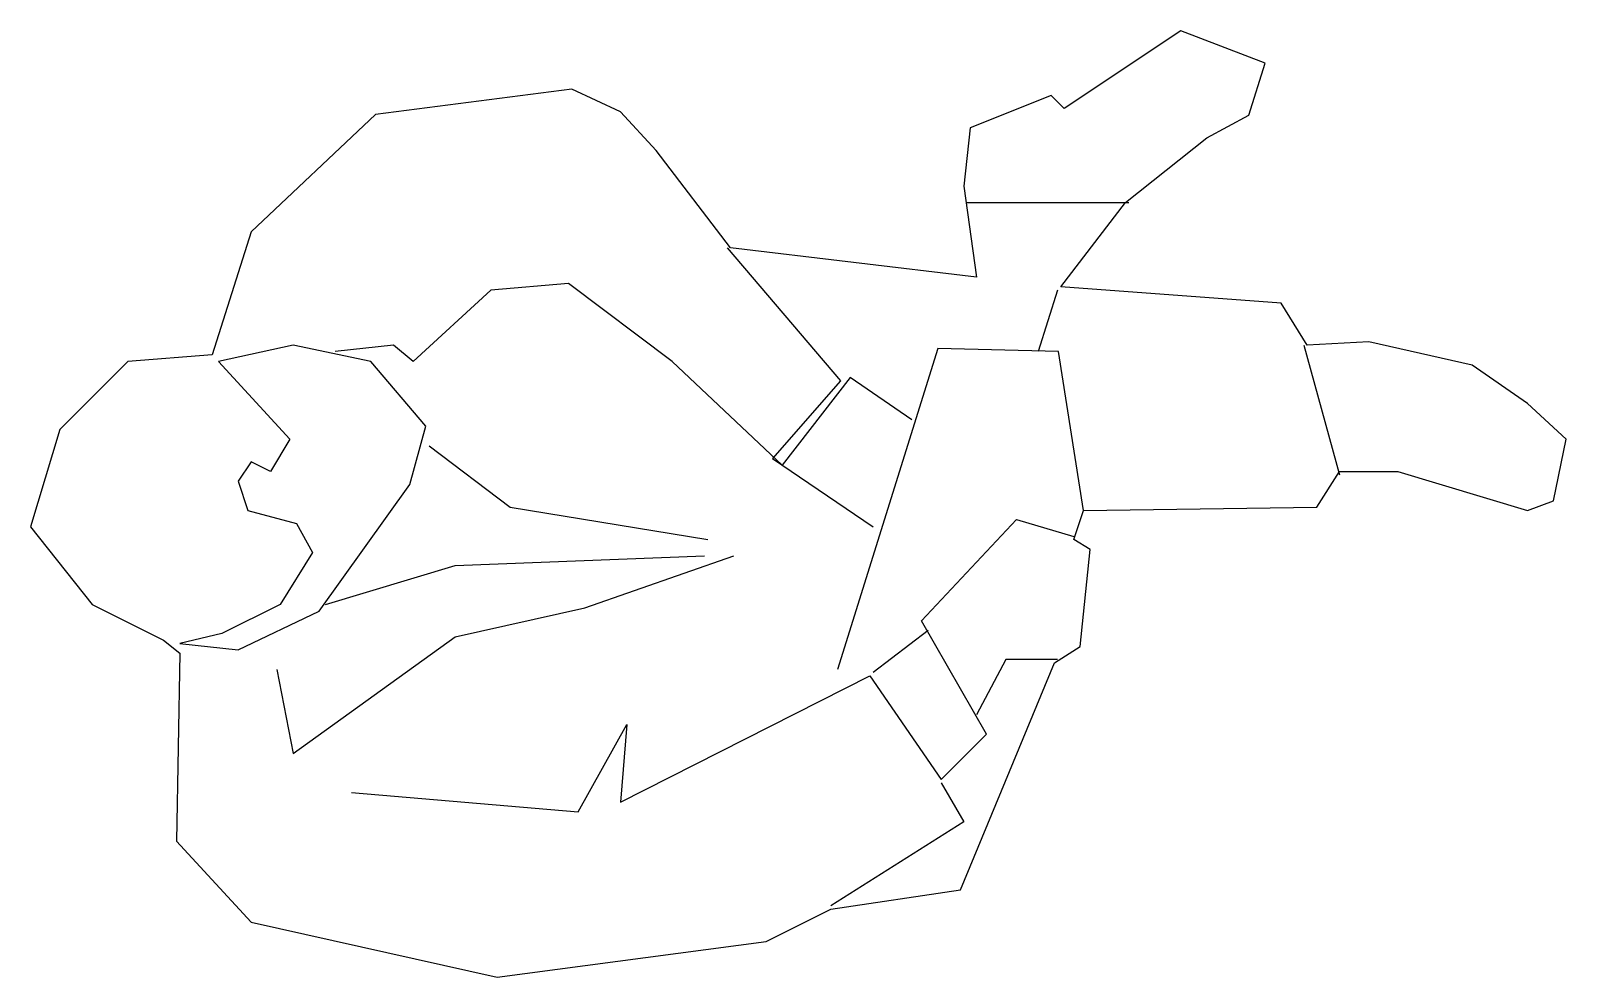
# Model space of a CAD drawing. Extents: x -0.23 to 1.14, y -0.27 to 0.58.
import ezdxf

# ---------------------------------------------------------------- set-up
doc = ezdxf.new("R2010")
doc.units = 0
doc.header["$MEASUREMENT"] = 0

msp = doc.modelspace()

# ---------------------------------------------------------------- linework, layer by layer
msp.add_lwpolyline([(0.7112, 0.1468), (0.9207, 0.1497), (0.9411, 0.1817), (0.9934, 0.1817), (1.1098, 0.1468), (1.1331, 0.1555), (1.1447, 0.2109), (1.1098, 0.2429), (1.0601, 0.2773), (0.9673, 0.2982), (0.912, 0.2953), (0.8887, 0.3331), (0.6909, 0.3477), (0.749, 0.4234), (0.8218, 0.4816), (0.8596, 0.502), (0.8742, 0.5486), (0.7985, 0.5777), (0.6938, 0.5078), (0.6821, 0.5195), (0.6094, 0.4904), (0.6036, 0.438), (0.6152, 0.3564), (0.3941, 0.3826), (0.3273, 0.4702), (0.2952, 0.5049), (0.2515, 0.5253), (0.0752, 0.5024), (-0.0365, 0.3972), (-0.0714, 0.2866), (-0.1471, 0.2807), (-0.2082, 0.2196), (-0.2344, 0.1322), (-0.1791, 0.0624), (-0.1151, 0.0303), (-0.1005, 0.0187), (-0.1034, -0.1502), (-0.0365, -0.223), (0.1846, -0.2725), (0.4261, -0.2404), (0.4843, -0.2113), (0.6007, -0.1939), (0.685, 0.01), (0.7083, 0.0245), (0.717, 0.1119), (0.7025, 0.1206)], close=True)
for points in [[(0.6065, 0.4234), (0.752, 0.4234)], [(0.3912, 0.3826), (0.493, 0.2633), (0.4319, 0.1934), (0.5221, 0.1322)], [(0.557, 0.2283), (0.5017, 0.2662), (0.4406, 0.1876), (0.3417, 0.2807), (0.2486, 0.3506), (0.1788, 0.3448), (0.109, 0.2807), (0.0915, 0.2953), (0.0391, 0.2895)], [(0.6879, 0.3448), (0.6705, 0.2895)], [(-0.0656, 0.2807), (-0.0016, 0.2109), (-0.0191, 0.1817), (-0.0365, 0.1905), (-0.0481, 0.173), (-0.0394, 0.1468), (0.0042, 0.1352), (0.0188, 0.109), (-0.0103, 0.0624), (-0.0627, 0.0362), (-0.1005, 0.0274), (-0.0481, 0.0216), (0.0246, 0.0565), (0.1061, 0.1701), (0.1206, 0.2225), (0.0711, 0.2807), (0.0013, 0.2953), (-0.0656, 0.2807)], [(0.7112, 0.1468), (0.6887, 0.2895), (0.5803, 0.2924), (0.4901, 0.0041)], [(0.9091, 0.2953), (0.9411, 0.1788)], [(0.1235, 0.205), (0.1962, 0.1497), (0.3737, 0.1206)], [(0.0537, -0.1065), (0.2573, -0.124), (0.301, -0.0454), (0.2952, -0.1152), (0.5192, -0.0017), (0.5832, -0.0949), (0.6239, -0.0541), (0.5658, 0.0478), (0.651, 0.1388), (0.7025, 0.1235)], [(-0.0132, 0.0041), (0.0013, -0.0716), (0.1468, 0.0332), (0.2632, 0.0595), (0.397, 0.106)], [(0.0304, 0.0624), (0.1468, 0.0973), (0.3708, 0.106)], [(0.5716, 0.0391), (0.5221, 0.0012)], [(0.6879, 0.0129), (0.6414, 0.0129), (0.6152, -0.0366)], [(0.5832, -0.0978), (0.6036, -0.1327), (0.4843, -0.2084)]]:
    msp.add_lwpolyline(points)

doc.saveas('drawing.dxf')
